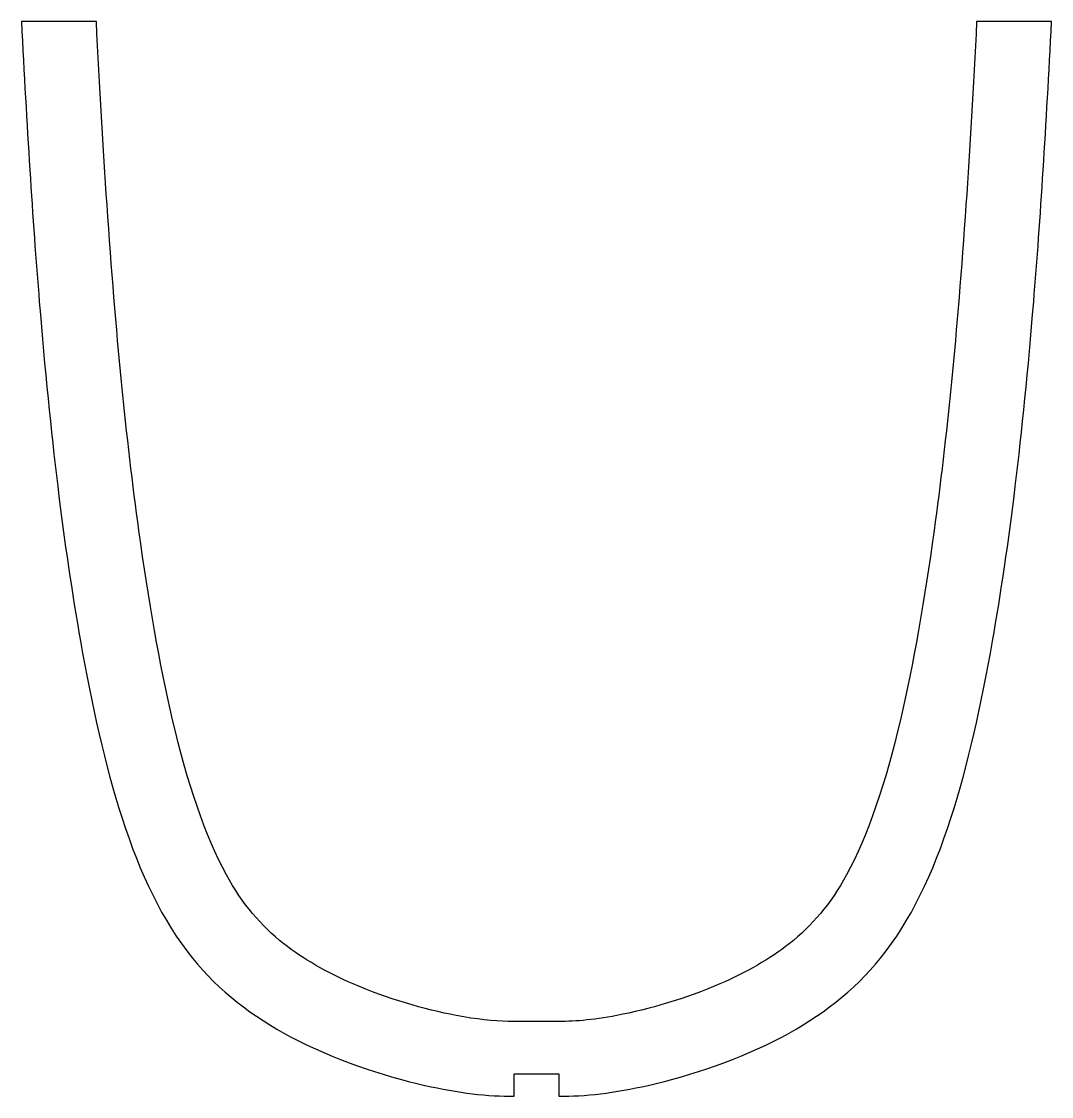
# Model space of a CAD drawing. Header units: millimetres. Extents: x -34.4 to 34.4, y 6.4 to 78.3.
import ezdxf

# ---------------------------------------------------------------- set-up
doc = ezdxf.new("R2010")
doc.units = ezdxf.units.MM
doc.layers.get('0').update_dxf_attribs({"linetype": 'CONTINUOUS'})

msp = doc.modelspace()

# ---------------------------------------------------------------- linework, layer by layer
for p, q in [((-29.429, 78.285), (-34.435, 78.285)), ((34.435, 78.285), (29.429, 78.285)), ((1.336, 11.426), (-1.336, 11.426)), ((-1.5, 6.42), (-1.5, 7.917)), ((-1.5, 7.917), (1.5, 7.917)), ((1.5, 7.917), (1.5, 6.42))]:
    msp.add_line(p, q)
for points, knots in [([(-34.435, 78.285), (-34.092, 71.302), (-33.698, 65.082), (-33.244, 59.537), (-32.505, 50.506), (-31.623, 43.267), (-30.49, 36.845), (-29.729, 32.529), (-28.853, 28.555), (-27.708, 25.007), (-26.515, 21.311), (-25.019, 18.151), (-23.002, 15.662), (-21.225, 13.469), (-19.007, 11.753), (-16.41, 10.38), (-13.588, 8.888), (-10.363, 7.804), (-7.464, 7.15), (-5.228, 6.645), (-3.211, 6.405), (-1.5, 6.42)], [-0.810403, -0.810403, -0.810403, -0.810403, -0.7097618, -0.7097618, -0.7097618, -0.545822, -0.545822, -0.545822, -0.4356364, -0.4356364, -0.4356364, -0.3208732, -0.3208732, -0.3208732, -0.2197623, -0.2197623, -0.2197623, -0.1098905, -0.1098905, -0.1098905, -0.0251021, -0.0251021, -0.0251021, -0.0251021]), ([(-1.914, 11.426), (-2.852, 11.446), (-4.024, 11.563), (-5.363, 11.819), (-7.485, 12.224), (-10.01, 12.962), (-12.26, 13.934), (-14.045, 14.706), (-15.618, 15.606), (-16.89, 16.612), (-18.453, 17.849), (-19.641, 19.256), (-20.735, 21.234), (-22.161, 23.812), (-23.349, 27.399), (-24.328, 31.592), (-25.208, 35.361), (-25.938, 39.551), (-26.585, 44.244), (-27.427, 50.357), (-28.127, 57.416), (-28.716, 66.031), (-28.975, 69.818), (-29.212, 73.898), (-29.429, 78.285)], [0.033409, 0.033409, 0.033409, 0.033409, 0.0949424, 0.0949424, 0.0949424, 0.1924499, 0.1924499, 0.1924499, 0.2698552, 0.2698552, 0.2698552, 0.3649979, 0.3649979, 0.3649979, 0.4889552, 0.4889552, 0.4889552, 0.6003435, 0.6003435, 0.6003435, 0.7454328, 0.7454328, 0.7454328, 0.8092178, 0.8092178, 0.8092178, 0.8092178]), ([(29.429, 78.285), (29.212, 73.898), (28.975, 69.818), (28.716, 66.031), (28.127, 57.416), (27.427, 50.357), (26.585, 44.244), (25.938, 39.551), (25.208, 35.361), (24.328, 31.592), (23.349, 27.399), (22.161, 23.812), (20.735, 21.234), (19.641, 19.256), (18.453, 17.849), (16.89, 16.612), (15.618, 15.606), (14.045, 14.706), (12.26, 13.934), (10.01, 12.962), (7.485, 12.224), (5.363, 11.819), (3.732, 11.507), (2.349, 11.401), (1.336, 11.426)], [-0.8092178, -0.8092178, -0.8092178, -0.8092178, -0.7454328, -0.7454328, -0.7454328, -0.6003435, -0.6003435, -0.6003435, -0.4889552, -0.4889552, -0.4889552, -0.3649979, -0.3649979, -0.3649979, -0.2698552, -0.2698552, -0.2698552, -0.1924499, -0.1924499, -0.1924499, -0.0949424, -0.0949424, -0.0949424, -0.0200099, -0.0200099, -0.0200099, -0.0200099]), ([(1.5, 6.42), (3.211, 6.405), (5.228, 6.645), (7.464, 7.15), (10.363, 7.804), (13.588, 8.888), (16.41, 10.38), (19.007, 11.753), (21.225, 13.469), (23.002, 15.662), (25.019, 18.151), (26.515, 21.311), (27.708, 25.007), (28.853, 28.555), (29.729, 32.529), (30.49, 36.845), (31.623, 43.267), (32.505, 50.506), (33.244, 59.537), (33.698, 65.082), (34.092, 71.302), (34.435, 78.285)], [0.0251021, 0.0251021, 0.0251021, 0.0251021, 0.1098905, 0.1098905, 0.1098905, 0.2197623, 0.2197623, 0.2197623, 0.3208732, 0.3208732, 0.3208732, 0.4356364, 0.4356364, 0.4356364, 0.545822, 0.545822, 0.545822, 0.7097618, 0.7097618, 0.7097618, 0.810403, 0.810403, 0.810403, 0.810403])]:
    msp.add_open_spline(points, degree=3, knots=knots)
msp.add_open_spline([(-1.336, 11.426), (-1.517, 11.421), (-1.71, 11.421), (-1.914, 11.426)], degree=3)

doc.saveas('drawing.dxf')
